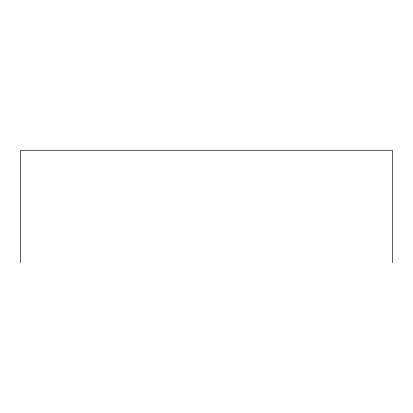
<?xml version="1.0" encoding="UTF-8"?>
<svg xmlns="http://www.w3.org/2000/svg" width="413" height="413" viewBox="0 0 413 413"><rect width="100%" height="100%" fill="white"/><g stroke="black" fill="none" stroke-linecap="round" stroke-linejoin="round"><path stroke-width="0.62" d="M392.35 262.704L392.35 150.296L20.65 150.296L20.65 262.704"/></g></svg>
